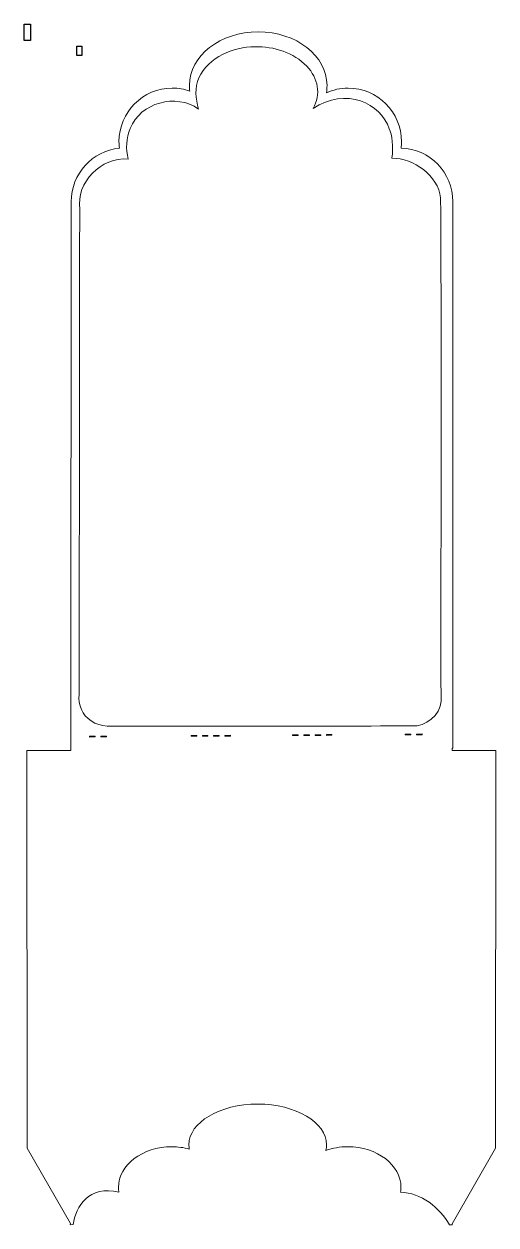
# Model space of a CAD drawing. Header units: centimetres. Extents: x -3.4 to 3.3, y -8.5 to 8.6.
import ezdxf

# ---------------------------------------------------------------- set-up
doc = ezdxf.new("R2010")
doc.units = ezdxf.units.CM
doc.header["$MEASUREMENT"] = 0
doc.header["$XCLIPFRAME"] = 0
doc.layers.add('Layer 1', color=7, linetype='Continuous')
picture_1 = doc.add_image_def('image1.jpg', size_in_pixel=(482, 1226))
picture_2 = doc.add_image_def('image2.jpg', size_in_pixel=(372, 698))

msp = doc.modelspace()

# ---------------------------------------------------------------- linework, layer by layer
at = {"layer": 'Layer 1', "lineweight": 9}
for points, knots in [([(-0.04535, 8.51448), (-0.58745, 8.51448), (-1.02768, 8.171), (-1.02768, 7.74835), (-1.02768, 7.74835), (-1.02768, 7.72127), (-1.02551, 7.69426), (-1.02203, 7.6679), (-1.02203, 7.6679), (-1.10038, 7.69543), (-1.18453, 7.71095), (-1.27217, 7.71095), (-1.27217, 7.71095), (-1.69185, 7.71095), (-2.03264, 7.36743), (-2.03264, 6.94451), (-2.03264, 6.94451), (-2.03264, 6.91351), (-2.03055, 6.88279), (-2.02698, 6.85275), (-2.02698, 6.85275), (-2.41225, 6.81549), (-2.71392, 6.48773), (-2.71392, 6.08976), (-2.71392, 6.08976), (-2.71392, 6.08976), (-2.72084, -1.22586), (-2.72084, -1.22586), (-2.72084, -1.22586), (-2.72084, -1.23423), (-2.72084, -1.24243), (-2.7202, -1.25069), (-2.7202, -1.25069), (-2.72018, -1.25111), (-2.7202, -1.25153), (-2.7202, -1.25195), (-2.7202, -1.25195), (-2.7202, -1.25195), (-2.72084, -1.68058), (-2.72084, -1.68058), (-2.72084, -1.68058), (-2.72084, -1.68058), (-2.72084, -1.71043), (-2.72084, -1.71043), (-2.72084, -1.71043), (-2.72084, -1.71043), (-2.72084, -1.74437), (-2.72084, -1.74437), (-2.72084, -1.74437), (-2.72084, -1.74437), (-3.3487, -1.74437), (-3.3487, -1.74437), (-3.3487, -1.74437), (-3.3487, -1.74437), (-3.34305, -7.41743), (-3.34305, -7.41743), (-3.34305, -7.41743), (-3.34305, -7.41743), (-2.72618, -8.49403), (-2.72618, -8.49403), (-2.72618, -8.49403), (-2.72618, -8.49403), (-2.72774, -8.51037), (-2.72774, -8.51037), (-2.72774, -8.51037), (-2.72774, -8.51037), (-2.68815, -8.5091), (-2.68815, -8.5091), (-2.68815, -8.5091), (-2.65065, -8.25129), (-2.46166, -7.94139), (-2.0339, -8.04684), (-2.0339, -8.04684), (-2.03746, -8.0241), (-2.03956, -8.00086), (-2.03956, -7.97739), (-2.03956, -7.97739), (-2.03956, -7.65725), (-1.69877, -7.39729), (-1.27909, -7.39729), (-1.27909, -7.39729), (-1.19146, -7.39729), (-1.1073, -7.40913), (-1.02894, -7.42997), (-1.02894, -7.42997), (-1.03245, -7.41002), (-1.0346, -7.3895), (-1.0346, -7.36901), (-1.0346, -7.36901), (-1.0346, -7.04908), (-0.59437, -6.78891), (-0.05227, -6.78891), (-0.05227, -6.78891), (0.48983, -6.78891), (0.92943, -7.04908), (0.92943, -7.36901), (0.92943, -7.36901), (0.92943, -7.39603), (0.92666, -7.42279), (0.92064, -7.44883), (0.92064, -7.44883), (1.01566, -7.41623), (1.12053, -7.39729), (1.23142, -7.39729), (1.23142, -7.39729), (1.65111, -7.39729), (1.99189, -7.65725), (1.99189, -7.97739), (1.99189, -7.97739), (1.99189, -7.99999), (1.98988, -8.02271), (1.98655, -8.04464), (1.98655, -8.04464), (2.27231, -8.05705), (2.55024, -8.2657), (2.68355, -8.51192), (2.68355, -8.51192), (2.68355, -8.51192), (2.72377, -8.51385), (2.72377, -8.51385), (2.72377, -8.51385), (2.72377, -8.51385), (2.72417, -8.49656), (2.72417, -8.49656), (2.72417, -8.49656), (2.72417, -8.49656), (3.3426, -7.41744), (3.3426, -7.41744), (3.3426, -7.41744), (3.3426, -7.41744), (3.34826, -1.74438), (3.34826, -1.74438), (3.34826, -1.74438), (3.34826, -1.74438), (2.72512, -1.74438), (2.72512, -1.74438), (2.72512, -1.74438), (2.72512, -1.74438), (2.72512, -1.71044), (2.72512, -1.71044), (2.72512, -1.71044), (2.72512, -1.71044), (2.73078, -1.71044), (2.73078, -1.71044), (2.73078, -1.71044), (2.73078, -1.71044), (2.73078, -1.22587), (2.73078, -1.22587), (2.73078, -1.22587), (2.73078, -1.22587), (2.73202, 2.55732), (2.73202, 2.55732), (2.73202, 2.55732), (2.73202, 2.55732), (2.73138, 2.55732), (2.73138, 2.55732), (2.73138, 2.55732), (2.73138, 2.55732), (2.73202, 6.08975), (2.73202, 6.08975), (2.73202, 6.08975), (2.73202, 6.50526), (2.40306, 6.84412), (1.99354, 6.85588), (1.99354, 6.85588), (1.99686, 6.88485), (1.99888, 6.91464), (1.99888, 6.9445), (1.99888, 6.9445), (1.99888, 7.36743), (1.65809, 7.71094), (1.23841, 7.71094), (1.23841, 7.71094), (1.12752, 7.71094), (1.02264, 7.68613), (0.92763, 7.64306), (0.92763, 7.64306), (0.9337, 7.67746), (0.93642, 7.71263), (0.93642, 7.74833), (0.93642, 7.74833), (0.93642, 8.17098), (0.49682, 8.51446), (-0.04527, 8.51446), (-0.04527, 8.51446), (-0.04527, 8.51446), (-0.04535, 8.51448), (-0.04535, 8.51448)], [0, 0, 0, 0, 0.02083333, 0.02083333, 0.02083333, 0.02083333, 0.04166667, 0.04166667, 0.04166667, 0.04166667, 0.0625, 0.0625, 0.0625, 0.0625, 0.08333333, 0.08333333, 0.08333333, 0.08333333, 0.10416667, 0.10416667, 0.10416667, 0.10416667, 0.125, 0.125, 0.125, 0.125, 0.14583333, 0.14583333, 0.14583333, 0.14583333, 0.16666667, 0.16666667, 0.16666667, 0.16666667, 0.1875, 0.1875, 0.1875, 0.1875, 0.20833333, 0.20833333, 0.20833333, 0.20833333, 0.22916667, 0.22916667, 0.22916667, 0.22916667, 0.25, 0.25, 0.25, 0.25, 0.27083333, 0.27083333, 0.27083333, 0.27083333, 0.29166667, 0.29166667, 0.29166667, 0.29166667, 0.3125, 0.3125, 0.3125, 0.3125, 0.33333333, 0.33333333, 0.33333333, 0.33333333, 0.35416667, 0.35416667, 0.35416667, 0.35416667, 0.375, 0.375, 0.375, 0.375, 0.39583333, 0.39583333, 0.39583333, 0.39583333, 0.41666667, 0.41666667, 0.41666667, 0.41666667, 0.4375, 0.4375, 0.4375, 0.4375, 0.45833333, 0.45833333, 0.45833333, 0.45833333, 0.47916667, 0.47916667, 0.47916667, 0.47916667, 0.5, 0.5, 0.5, 0.5, 0.52083333, 0.52083333, 0.52083333, 0.52083333, 0.54166667, 0.54166667, 0.54166667, 0.54166667, 0.5625, 0.5625, 0.5625, 0.5625, 0.58333333, 0.58333333, 0.58333333, 0.58333333, 0.60416667, 0.60416667, 0.60416667, 0.60416667, 0.625, 0.625, 0.625, 0.625, 0.64583333, 0.64583333, 0.64583333, 0.64583333, 0.66666667, 0.66666667, 0.66666667, 0.66666667, 0.6875, 0.6875, 0.6875, 0.6875, 0.70833333, 0.70833333, 0.70833333, 0.70833333, 0.72916667, 0.72916667, 0.72916667, 0.72916667, 0.75, 0.75, 0.75, 0.75, 0.77083333, 0.77083333, 0.77083333, 0.77083333, 0.79166667, 0.79166667, 0.79166667, 0.79166667, 0.8125, 0.8125, 0.8125, 0.8125, 0.83333333, 0.83333333, 0.83333333, 0.83333333, 0.85416667, 0.85416667, 0.85416667, 0.85416667, 0.875, 0.875, 0.875, 0.875, 0.89583333, 0.89583333, 0.89583333, 0.89583333, 0.91666667, 0.91666667, 0.91666667, 0.91666667, 0.9375, 0.9375, 0.9375, 0.9375, 0.95833333, 0.95833333, 0.95833333, 0.95833333, 1, 1, 1, 1]), ([(-2.37139, -1.53917), (-2.37139, -1.53917), (-2.37139, -1.54923), (-2.37139, -1.54923), (-2.37139, -1.54923), (-2.37139, -1.54923), (-2.45184, -1.54985), (-2.45184, -1.54985), (-2.45184, -1.54985), (-2.45184, -1.54985), (-2.45184, -1.53979), (-2.45184, -1.53979), (-2.45184, -1.53979), (-2.45184, -1.53979), (-2.37139, -1.53917), (-2.37139, -1.53917)], [0, 0, 0, 0, 0.2, 0.2, 0.2, 0.2, 0.4, 0.4, 0.4, 0.4, 0.6, 0.6, 0.6, 0.6, 1, 1, 1, 1]), ([(-2.21049, -1.53822), (-2.21049, -1.53822), (-2.21049, -1.54828), (-2.21049, -1.54828), (-2.21049, -1.54828), (-2.21049, -1.54828), (-2.29094, -1.5489), (-2.29094, -1.5489), (-2.29094, -1.5489), (-2.29094, -1.5489), (-2.29094, -1.53884), (-2.29094, -1.53884), (-2.29094, -1.53884), (-2.29094, -1.53884), (-2.21049, -1.53822), (-2.21049, -1.53822)], [0, 0, 0, 0, 0.2, 0.2, 0.2, 0.2, 0.4, 0.4, 0.4, 0.4, 0.6, 0.6, 0.6, 0.6, 1, 1, 1, 1]), ([(-0.92335, -1.52911), (-0.92335, -1.52911), (-0.92335, -1.53917), (-0.92335, -1.53917), (-0.92335, -1.53917), (-0.92335, -1.53917), (-1.0038, -1.53979), (-1.0038, -1.53979), (-1.0038, -1.53979), (-1.0038, -1.53979), (-1.0038, -1.52973), (-1.0038, -1.52973), (-1.0038, -1.52973), (-1.0038, -1.52973), (-0.92335, -1.52911), (-0.92335, -1.52911)], [0, 0, 0, 0, 0.2, 0.2, 0.2, 0.2, 0.4, 0.4, 0.4, 0.4, 0.6, 0.6, 0.6, 0.6, 1, 1, 1, 1]), ([(-0.76245, -1.52785), (-0.76245, -1.52785), (-0.76245, -1.53791), (-0.76245, -1.53791), (-0.76245, -1.53791), (-0.76245, -1.53791), (-0.8429, -1.53853), (-0.8429, -1.53853), (-0.8429, -1.53853), (-0.8429, -1.53853), (-0.8429, -1.52847), (-0.8429, -1.52847), (-0.8429, -1.52847), (-0.8429, -1.52847), (-0.76245, -1.52785), (-0.76245, -1.52785)], [0, 0, 0, 0, 0.2, 0.2, 0.2, 0.2, 0.4, 0.4, 0.4, 0.4, 0.6, 0.6, 0.6, 0.6, 1, 1, 1, 1]), ([(-0.60156, -1.52691), (-0.60156, -1.52691), (-0.60156, -1.53697), (-0.60156, -1.53697), (-0.60156, -1.53697), (-0.60156, -1.53697), (-0.68201, -1.53759), (-0.68201, -1.53759), (-0.68201, -1.53759), (-0.68201, -1.53759), (-0.68201, -1.52753), (-0.68201, -1.52753), (-0.68201, -1.52753), (-0.68201, -1.52753), (-0.60156, -1.52691), (-0.60156, -1.52691)], [0, 0, 0, 0, 0.2, 0.2, 0.2, 0.2, 0.4, 0.4, 0.4, 0.4, 0.6, 0.6, 0.6, 0.6, 1, 1, 1, 1]), ([(-0.44067, -1.52566), (-0.44067, -1.52566), (-0.44067, -1.53572), (-0.44067, -1.53572), (-0.44067, -1.53572), (-0.44067, -1.53572), (-0.52112, -1.53634), (-0.52112, -1.53634), (-0.52112, -1.53634), (-0.52112, -1.53634), (-0.52112, -1.52628), (-0.52112, -1.52628), (-0.52112, -1.52628), (-0.52112, -1.52628), (-0.44067, -1.52566), (-0.44067, -1.52566)], [0, 0, 0, 0, 0.2, 0.2, 0.2, 0.2, 0.4, 0.4, 0.4, 0.4, 0.6, 0.6, 0.6, 0.6, 1, 1, 1, 1]), ([(0.52469, -1.51905), (0.52469, -1.51905), (0.52469, -1.52911), (0.52469, -1.52911), (0.52469, -1.52911), (0.52469, -1.52911), (0.44425, -1.52945), (0.44425, -1.52945), (0.44425, -1.52945), (0.44425, -1.52945), (0.44425, -1.51939), (0.44425, -1.51939), (0.44425, -1.51939), (0.44425, -1.51939), (0.52469, -1.51905), (0.52469, -1.51905)], [0, 0, 0, 0, 0.2, 0.2, 0.2, 0.2, 0.4, 0.4, 0.4, 0.4, 0.6, 0.6, 0.6, 0.6, 1, 1, 1, 1]), ([(0.68558, -1.51779), (0.68558, -1.51779), (0.68558, -1.52785), (0.68558, -1.52785), (0.68558, -1.52785), (0.68558, -1.52785), (0.60513, -1.52847), (0.60513, -1.52847), (0.60513, -1.52847), (0.60513, -1.52847), (0.60513, -1.51841), (0.60513, -1.51841), (0.60513, -1.51841), (0.60513, -1.51841), (0.68558, -1.51779), (0.68558, -1.51779)], [0, 0, 0, 0, 0.2, 0.2, 0.2, 0.2, 0.4, 0.4, 0.4, 0.4, 0.6, 0.6, 0.6, 0.6, 1, 1, 1, 1]), ([(0.84648, -1.51654), (0.84648, -1.51654), (0.84648, -1.5266), (0.84648, -1.5266), (0.84648, -1.5266), (0.84648, -1.5266), (0.76604, -1.52722), (0.76604, -1.52722), (0.76604, -1.52722), (0.76604, -1.52722), (0.76604, -1.51716), (0.76604, -1.51716), (0.76604, -1.51716), (0.76604, -1.51716), (0.84648, -1.51654), (0.84648, -1.51654)], [0, 0, 0, 0, 0.2, 0.2, 0.2, 0.2, 0.4, 0.4, 0.4, 0.4, 0.6, 0.6, 0.6, 0.6, 1, 1, 1, 1]), ([(1.00737, -1.51559), (1.00737, -1.51559), (1.00737, -1.52565), (1.00737, -1.52565), (1.00737, -1.52565), (1.00737, -1.52565), (0.92693, -1.52627), (0.92693, -1.52627), (0.92693, -1.52627), (0.92693, -1.52627), (0.92693, -1.51621), (0.92693, -1.51621), (0.92693, -1.51621), (0.92693, -1.51621), (1.00737, -1.51559), (1.00737, -1.51559)], [0, 0, 0, 0, 0.2, 0.2, 0.2, 0.2, 0.4, 0.4, 0.4, 0.4, 0.6, 0.6, 0.6, 0.6, 1, 1, 1, 1]), ([(2.13331, -1.50742), (2.13331, -1.50742), (2.13371, -1.51748), (2.13371, -1.51748), (2.13371, -1.51748), (2.13371, -1.51748), (2.05326, -1.5181), (2.05326, -1.5181), (2.05326, -1.5181), (2.05326, -1.5181), (2.05286, -1.50804), (2.05286, -1.50804), (2.05286, -1.50804), (2.05286, -1.50804), (2.13331, -1.50742), (2.13331, -1.50742)], [0, 0, 0, 0, 0.2, 0.2, 0.2, 0.2, 0.4, 0.4, 0.4, 0.4, 0.6, 0.6, 0.6, 0.6, 1, 1, 1, 1]), ([(2.29421, -1.50648), (2.29421, -1.50648), (2.29461, -1.51654), (2.29461, -1.51654), (2.29461, -1.51654), (2.29461, -1.51654), (2.21416, -1.51716), (2.21416, -1.51716), (2.21416, -1.51716), (2.21416, -1.51716), (2.21376, -1.5071), (2.21376, -1.5071), (2.21376, -1.5071), (2.21376, -1.5071), (2.29421, -1.50648), (2.29421, -1.50648)], [0, 0, 0, 0, 0.2, 0.2, 0.2, 0.2, 0.4, 0.4, 0.4, 0.4, 0.6, 0.6, 0.6, 0.6, 1, 1, 1, 1])]:
    msp.add_open_spline(points, degree=3, knots=knots, dxfattribs=at)
at = {"layer": 'Layer 1', "lineweight": 13}
msp.add_open_spline([(-0.09144, 8.30151), (-0.4082, 8.29971), (-0.74793, 8.15248), (-0.89307, 7.8578), (-0.89307, 7.8578), (-0.95737, 7.71705), (-0.93737, 7.5561), (-0.89717, 7.41189), (-0.89717, 7.41189), (-1.21776, 7.6409), (-1.7284, 7.50343), (-1.87227, 7.13347), (-1.87227, 7.13347), (-1.93074, 6.99753), (-1.93859, 6.84166), (-1.90149, 6.69793), (-1.90149, 6.69793), (-2.28548, 6.73547), (-2.64518, 6.36641), (-2.59285, 5.9824), (-2.59285, 5.9824), (-2.59969, 3.67409), (-2.59636, 1.36559), (-2.60194, -0.94262), (-2.60194, -0.94262), (-2.61687, -1.0882), (-2.5598, -1.24442), (-2.42864, -1.31969), (-2.42864, -1.31969), (-2.29101, -1.41368), (-2.11825, -1.39799), (-1.95963, -1.39397), (-1.95963, -1.39397), (-0.56609, -1.39455), (0.82776, -1.40332), (2.22108, -1.38822), (2.22108, -1.38822), (2.4187, -1.35805), (2.5957, -1.1674), (2.5636, -0.96053), (2.5636, -0.96053), (2.55986, 1.40812), (2.57203, 3.77783), (2.55858, 6.1458), (2.55858, 6.1458), (2.51934, 6.45959), (2.17529, 6.71522), (1.86311, 6.70887), (1.86311, 6.70887), (1.88575, 6.87873), (1.8678, 7.04276), (1.82424, 7.13156), (1.82424, 7.13156), (1.7074, 7.48912), (1.20587, 7.73338), (0.73686, 7.41786), (0.73686, 7.41786), (0.85628, 7.62403), (0.8079, 7.84931), (0.64924, 8.02278), (0.64924, 8.02278), (0.45928, 8.21837), (0.17691, 8.30666), (-0.09143, 8.30152), (-0.09143, 8.30152), (-0.09143, 8.30152), (-0.09144, 8.30151), (-0.09144, 8.30151)], degree=3, knots=[0, 0, 0, 0, 0.05555556, 0.05555556, 0.05555556, 0.05555556, 0.11111111, 0.11111111, 0.11111111, 0.11111111, 0.16666667, 0.16666667, 0.16666667, 0.16666667, 0.22222222, 0.22222222, 0.22222222, 0.22222222, 0.27777778, 0.27777778, 0.27777778, 0.27777778, 0.33333333, 0.33333333, 0.33333333, 0.33333333, 0.38888889, 0.38888889, 0.38888889, 0.38888889, 0.44444444, 0.44444444, 0.44444444, 0.44444444, 0.5, 0.5, 0.5, 0.5, 0.55555556, 0.55555556, 0.55555556, 0.55555556, 0.61111111, 0.61111111, 0.61111111, 0.61111111, 0.66666667, 0.66666667, 0.66666667, 0.66666667, 0.72222222, 0.72222222, 0.72222222, 0.72222222, 0.77777778, 0.77777778, 0.77777778, 0.77777778, 0.83333333, 0.83333333, 0.83333333, 0.83333333, 0.88888889, 0.88888889, 0.88888889, 0.88888889, 1, 1, 1, 1], dxfattribs=at)

# ---------------------------------------------------------------- pictures from other files: only their frames are drawn
at = {"layer": 'Layer 1', "color": 0}
image = msp.add_image(picture_1, insert=(-3.3487, -8.51385), size_in_units=(6.69444, 17.02778), dxfattribs=at)
image.set_boundary_path([(-3.3487, -8.5138), (3.3483, 8.5145)])
image.dxf.flags = 3
at = {"layer": 'Layer 1'}
image = msp.add_image(picture_2, insert=(-2.60426, -1.39747), size_in_units=(5.16667, 9.69444), dxfattribs=at)
image.set_boundary_path([(-2.6043, -1.3975), (2.5674, 8.3017)])
image.dxf.flags = 3

doc.saveas('drawing.dxf')
